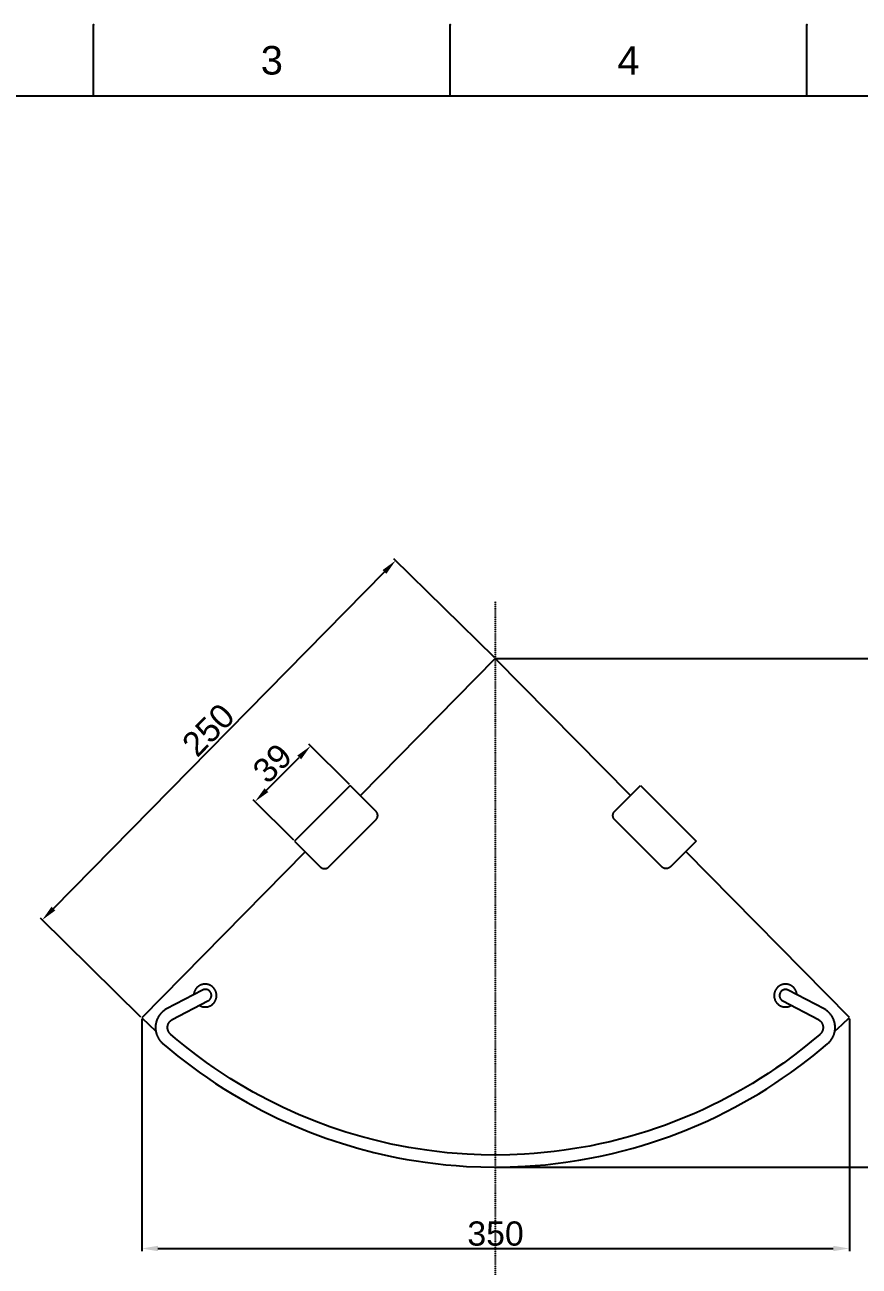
# Model space of a CAD drawing. Header units: millimetres. Extents: x 580 to 2065, y -13 to 1037.
# Drawn here: x 935 to 1348, y 421 to 1037 of the extents above; entities that cross this region are included whole.
import ezdxf

# ---------------------------------------------------------------- set-up
doc = ezdxf.new("R2010")
doc.units = ezdxf.units.MM
doc.header["$LTSCALE"] = 0.1
doc.linetypes.add('CENTER', pattern=[0.6, 0.375, -0.075, 0.075, -0.075])
for name, color, linetype in [('CEN', 1, 'CENTER'), ('DIM', 3, 'Continuous'), ('OUTLINE', 2, 'Continuous')]:
    doc.layers.add(name, color=color, linetype=linetype)
doc.styles.get("Standard").update_dxf_attribs({"font": 'arial.ttf'})
doc.dimstyles.new('ISO-25', dxfattribs={"dimtxt": 12, "dimasz": 8, "dimexe": 1.25, "dimexo": 0.625, "dimgap": 1.2, "dimtad": 1, "dimtxsty": 'Standard', "dimcen": 2.5, "dimadec": 0, "dimazin": 0, "dimtfac": 1, "dimtmove": 0, "dimatfit": 3, "dimfxl": 1, "dimarcsym": 0})

# ---------------------------------------------------------------- blocks, each defined once
blk = doc.blocks.new('*D24')
at = {"layer": 'Defpoints', "color": 0, "transparency": 16777216}
for p in [(1076.36, 679.17), (1095.99, 659.54), (1068.41, 631.96)]:
    blk.add_point(p, dxfattribs=at)
at = {"layer": 'DIM', "color": 0, "lineweight": -2, "transparency": 16777216}
for p, q in [((1095.55, 659.98), (1075.48, 680.05)), ((1054.44, 657.25), (1070.7, 673.51)), ((1067.97, 632.4), (1047.9, 652.47))]:
    blk.add_line(p, q, dxfattribs=at)
at = {"layer": 'DIM', "color": 0, "transparency": 16777216}
for points in [[(1069.76, 674.45), (1071.65, 672.57), (1076.36, 679.17)], [(1053.5, 658.19), (1055.38, 656.3), (1048.78, 651.59)]]:
    blk.add_solid(points, dxfattribs=at)
at = {"layer": 'DIM', "color": 0, "transparency": 16777216, "insert": (1057.39, 670.56), "char_height": 12, "attachment_point": 5, "rotation": 45}
blk.add_mtext('39', dxfattribs=at)
blk = doc.blocks.new('*D25')
at = {"layer": 'Defpoints', "color": 0, "transparency": 16777216}
for p in [(992.63, 544.31), (1343.39, 544.54), (1343.39, 430)]:
    blk.add_point(p, dxfattribs=at)
at = {"layer": 'DIM', "color": 0, "lineweight": -2, "transparency": 16777216}
for p, q in [((992.63, 543.69), (992.63, 428.75)), ((1343.39, 543.92), (1343.39, 428.75)), ((1000.63, 430), (1335.39, 430))]:
    blk.add_line(p, q, dxfattribs=at)
at = {"layer": 'DIM', "color": 0, "transparency": 16777216}
for points in [[(1000.63, 431.33), (1000.63, 428.67), (992.63, 430)], [(1335.39, 431.33), (1335.39, 428.67), (1343.39, 430)]]:
    blk.add_solid(points, dxfattribs=at)
at = {"layer": 'DIM', "color": 0, "transparency": 16777216, "insert": (1168.01, 437.33), "char_height": 12, "attachment_point": 5}
blk.add_mtext('350', dxfattribs=at)
blk = doc.blocks.new('*D19')
at = {"layer": 'Defpoints', "color": 0, "transparency": 16777216}
for p in [(1118.52, 771.13), (1167.89, 722.59), (992.63, 544.31)]:
    blk.add_point(p, dxfattribs=at)
at = {"layer": 'DIM', "color": 0, "lineweight": -2, "transparency": 16777216}
for p, q in [((1167.45, 723.03), (1117.63, 772.01)), ((948.87, 598.56), (1112.91, 765.43)), ((992.19, 544.75), (942.37, 593.73))]:
    blk.add_line(p, q, dxfattribs=at)
at = {"layer": 'DIM', "color": 0, "transparency": 16777216}
for points in [[(1111.96, 766.36), (1113.86, 764.49), (1118.52, 771.13)], [(947.92, 599.49), (949.82, 597.62), (943.26, 592.85)]]:
    blk.add_solid(points, dxfattribs=at)
at = {"layer": 'DIM', "color": 0, "transparency": 16777216, "insert": (1025.66, 687.13), "char_height": 12, "attachment_point": 5, "rotation": 45.48939}
blk.add_mtext('250', dxfattribs=at)
blk = doc.blocks.new('*D20')
at = {"layer": 'Defpoints', "color": 0, "transparency": 16777216}
for p in [(1167.89, 722.59), (1167.89, 470.33), (1382.34, 470.33)]:
    blk.add_point(p, dxfattribs=at)
at = {"layer": 'DIM', "color": 0, "lineweight": -2, "transparency": 16777216}
for p, q in [((1168.52, 722.59), (1383.59, 722.59)), ((1382.34, 714.59), (1382.34, 478.33)), ((1168.52, 470.33), (1383.59, 470.33))]:
    blk.add_line(p, q, dxfattribs=at)
at = {"layer": 'DIM', "color": 0, "transparency": 16777216}
for points in [[(1381.01, 714.59), (1383.68, 714.59), (1382.34, 722.59)], [(1381.01, 478.33), (1383.68, 478.33), (1382.34, 470.33)]]:
    blk.add_solid(points, dxfattribs=at)
at = {"layer": 'DIM', "color": 0, "transparency": 16777216, "insert": (1375.02, 596.46), "char_height": 12, "attachment_point": 5, "rotation": 90}
blk.add_mtext('250^M^J', dxfattribs=at)

msp = doc.modelspace()

# ---------------------------------------------------------------- linework, layer by layer
for p, q in [((968.746, 1001.374), (968.746, 1036.728)), ((1145.513, 1001.374), (1145.513, 1036.728)), ((1322.281, 1001.374), (1322.281, 1036.728)), ((2029.352, 1001.374), (615.21, 1001.374))]:
    msp.add_line(p, q)
for p in [(968.746, 1036.728), (1145.513, 1036.728), (1322.281, 1036.728)]:
    msp.add_point(p)
at = {"layer": 'CEN', "color": 1}
msp.add_line((1167.895, 750.845), (1167.895, 244.818), dxfattribs=at)
at = {"layer": 'OUTLINE', "color": 255}
for p, q in [((1167.895, 722.591), (1100.99, 654.534)), ((1234.888, 654.624), (1167.895, 722.591)), ((1095.988, 659.536), (1068.411, 631.959)), ((1108.716, 646.808), (1095.988, 659.536)), ((1227.073, 646.808), (1239.801, 659.536)), ((1239.801, 659.536), (1267.378, 631.959)), ((1108.787, 646.735), (1108.716, 646.808)), ((1108.856, 646.659), (1108.787, 646.735)), ((1108.922, 646.58), (1108.856, 646.659)), ((1108.985, 646.5), (1108.922, 646.58)), ((1109.046, 646.417), (1108.985, 646.5)), ((1109.103, 646.332), (1109.046, 646.417)), ((1109.158, 646.246), (1109.103, 646.332)), ((1226.631, 646.246), (1226.686, 646.332)), ((1226.686, 646.332), (1226.743, 646.417)), ((1226.743, 646.417), (1226.804, 646.5)), ((1226.804, 646.5), (1226.867, 646.58)), ((1226.867, 646.58), (1226.933, 646.659)), ((1226.933, 646.659), (1227.002, 646.735)), ((1227.002, 646.735), (1227.073, 646.808)), ((1085.382, 619.231), (1108.716, 642.566)), ((1108.716, 642.566), (1108.787, 642.639)), ((1108.787, 642.639), (1108.856, 642.715)), ((1108.856, 642.715), (1108.922, 642.794)), ((1108.922, 642.794), (1108.985, 642.874)), ((1108.985, 642.874), (1109.046, 642.957)), ((1109.046, 642.957), (1109.103, 643.042)), ((1109.103, 643.042), (1109.158, 643.128)), ((1109.21, 646.157), (1109.158, 646.246)), ((1109.158, 643.128), (1109.21, 643.217)), ((1109.259, 646.067), (1109.21, 646.157)), ((1109.21, 643.217), (1109.259, 643.307)), ((1109.304, 645.975), (1109.259, 646.067)), ((1109.259, 643.307), (1109.304, 643.399)), ((1109.346, 645.882), (1109.304, 645.975)), ((1109.304, 643.399), (1109.346, 643.492)), ((1109.386, 645.788), (1109.346, 645.882)), ((1109.346, 643.492), (1109.386, 643.586)), ((1109.422, 645.692), (1109.386, 645.788)), ((1109.386, 643.586), (1109.422, 643.682)), ((1109.454, 645.595), (1109.422, 645.692)), ((1109.422, 643.682), (1109.454, 643.78)), ((1109.484, 645.496), (1109.454, 645.595)), ((1109.454, 643.78), (1109.484, 643.878)), ((1109.51, 645.397), (1109.484, 645.496)), ((1109.484, 643.878), (1109.51, 643.977)), ((1109.532, 645.297), (1109.51, 645.397)), ((1109.51, 643.977), (1109.532, 644.077)), ((1109.551, 645.197), (1109.532, 645.297)), ((1109.532, 644.077), (1109.551, 644.177)), ((1109.567, 645.096), (1109.551, 645.197)), ((1109.551, 644.177), (1109.567, 644.279)), ((1109.579, 644.994), (1109.567, 645.096)), ((1109.567, 644.279), (1109.579, 644.38)), ((1109.588, 644.892), (1109.579, 644.994)), ((1109.579, 644.38), (1109.588, 644.482)), ((1109.593, 644.789), (1109.588, 644.892)), ((1109.588, 644.482), (1109.593, 644.585)), ((1109.595, 644.687), (1109.593, 644.789)), ((1109.593, 644.585), (1109.595, 644.687)), ((1226.194, 644.687), (1226.196, 644.789)), ((1226.196, 644.585), (1226.194, 644.687)), ((1226.196, 644.789), (1226.201, 644.892)), ((1226.201, 644.482), (1226.196, 644.585)), ((1226.201, 644.892), (1226.21, 644.994)), ((1226.21, 644.38), (1226.201, 644.482)), ((1226.21, 644.994), (1226.222, 645.096)), ((1226.222, 644.279), (1226.21, 644.38)), ((1226.222, 645.096), (1226.238, 645.197)), ((1226.238, 644.177), (1226.222, 644.279)), ((1226.238, 645.197), (1226.257, 645.297)), ((1226.257, 644.077), (1226.238, 644.177)), ((1226.257, 645.297), (1226.28, 645.397)), ((1226.28, 643.977), (1226.257, 644.077)), ((1226.28, 645.397), (1226.306, 645.496)), ((1226.306, 643.878), (1226.28, 643.977)), ((1226.306, 645.496), (1226.335, 645.595)), ((1226.335, 643.78), (1226.306, 643.878)), ((1226.335, 645.595), (1226.367, 645.692)), ((1226.367, 643.682), (1226.335, 643.78)), ((1226.367, 645.692), (1226.403, 645.788)), ((1226.403, 643.586), (1226.367, 643.682)), ((1226.403, 645.788), (1226.443, 645.882)), ((1226.443, 643.492), (1226.403, 643.586)), ((1226.443, 645.882), (1226.485, 645.975)), ((1226.485, 643.399), (1226.443, 643.492)), ((1226.485, 645.975), (1226.531, 646.067)), ((1226.531, 643.307), (1226.485, 643.399)), ((1226.531, 646.067), (1226.579, 646.157)), ((1226.579, 643.217), (1226.531, 643.307)), ((1226.579, 646.157), (1226.631, 646.246)), ((1226.631, 643.128), (1226.579, 643.217)), ((1226.686, 643.042), (1226.631, 643.128)), ((1226.743, 642.957), (1226.686, 643.042)), ((1226.804, 642.874), (1226.743, 642.957)), ((1226.867, 642.794), (1226.804, 642.874)), ((1226.933, 642.715), (1226.867, 642.794)), ((1227.002, 642.639), (1226.933, 642.715)), ((1227.073, 642.566), (1227.002, 642.639)), ((1250.407, 619.231), (1227.073, 642.566)), ((1068.411, 631.959), (1081.139, 619.231)), ((1267.378, 631.959), (1254.65, 619.231)), ((1073.649, 626.722), (992.634, 544.311)), ((1343.391, 544.544), (1262.266, 626.848)), ((1081.139, 619.231), (1081.213, 619.16)), ((1081.213, 619.16), (1081.289, 619.091)), ((1081.289, 619.091), (1081.367, 619.025)), ((1081.367, 619.025), (1081.448, 618.962)), ((1081.448, 618.962), (1081.53, 618.902)), ((1081.53, 618.902), (1081.615, 618.844)), ((1081.615, 618.844), (1081.702, 618.789)), ((1081.702, 618.789), (1081.79, 618.738)), ((1081.79, 618.738), (1081.88, 618.689)), ((1081.88, 618.689), (1081.972, 618.643)), ((1081.972, 618.643), (1082.065, 618.601)), ((1082.065, 618.601), (1082.16, 618.562)), ((1082.16, 618.562), (1082.256, 618.526)), ((1082.256, 618.526), (1082.353, 618.493)), ((1082.353, 618.493), (1082.451, 618.464)), ((1082.451, 618.464), (1082.55, 618.438)), ((1082.55, 618.438), (1082.65, 618.415)), ((1082.65, 618.415), (1082.751, 618.396)), ((1082.751, 618.396), (1082.852, 618.38)), ((1082.852, 618.38), (1082.954, 618.368)), ((1082.954, 618.368), (1083.056, 618.36)), ((1083.056, 618.36), (1083.158, 618.354)), ((1083.158, 618.354), (1083.26, 618.353)), ((1083.26, 618.353), (1083.363, 618.354)), ((1083.363, 618.354), (1083.465, 618.36)), ((1083.465, 618.36), (1083.567, 618.368)), ((1083.567, 618.368), (1083.669, 618.38)), ((1083.669, 618.38), (1083.77, 618.396)), ((1083.77, 618.396), (1083.871, 618.415)), ((1083.871, 618.415), (1083.971, 618.438)), ((1083.971, 618.438), (1084.07, 618.464)), ((1084.07, 618.464), (1084.168, 618.493)), ((1084.168, 618.493), (1084.265, 618.526)), ((1084.265, 618.526), (1084.361, 618.562)), ((1084.361, 618.562), (1084.456, 618.601)), ((1084.456, 618.601), (1084.549, 618.643)), ((1084.549, 618.643), (1084.641, 618.689)), ((1084.641, 618.689), (1084.731, 618.738)), ((1084.731, 618.738), (1084.819, 618.789)), ((1084.819, 618.789), (1084.906, 618.844)), ((1084.906, 618.844), (1084.99, 618.902)), ((1084.99, 618.902), (1085.073, 618.962)), ((1085.073, 618.962), (1085.154, 619.025)), ((1085.154, 619.025), (1085.232, 619.091)), ((1085.232, 619.091), (1085.308, 619.16)), ((1085.308, 619.16), (1085.382, 619.231)), ((1250.481, 619.16), (1250.407, 619.231)), ((1250.557, 619.091), (1250.481, 619.16)), ((1250.636, 619.025), (1250.557, 619.091)), ((1250.716, 618.962), (1250.636, 619.025)), ((1250.799, 618.902), (1250.716, 618.962)), ((1250.883, 618.844), (1250.799, 618.902)), ((1250.97, 618.789), (1250.883, 618.844)), ((1251.058, 618.738), (1250.97, 618.789)), ((1251.149, 618.689), (1251.058, 618.738)), ((1251.24, 618.643), (1251.149, 618.689)), ((1251.334, 618.601), (1251.24, 618.643)), ((1251.428, 618.562), (1251.334, 618.601)), ((1251.524, 618.526), (1251.428, 618.562)), ((1251.621, 618.493), (1251.524, 618.526)), ((1251.719, 618.464), (1251.621, 618.493)), ((1251.818, 618.438), (1251.719, 618.464)), ((1251.918, 618.415), (1251.818, 618.438)), ((1252.019, 618.396), (1251.918, 618.415)), ((1252.12, 618.38), (1252.019, 618.396)), ((1252.222, 618.368), (1252.12, 618.38)), ((1252.324, 618.36), (1252.222, 618.368)), ((1252.426, 618.354), (1252.324, 618.36)), ((1252.529, 618.353), (1252.426, 618.354)), ((1252.631, 618.354), (1252.529, 618.353)), ((1252.734, 618.36), (1252.631, 618.354)), ((1252.836, 618.368), (1252.734, 618.36)), ((1252.937, 618.38), (1252.836, 618.368)), ((1253.039, 618.396), (1252.937, 618.38)), ((1253.139, 618.415), (1253.039, 618.396)), ((1253.239, 618.438), (1253.139, 618.415)), ((1253.338, 618.464), (1253.239, 618.438)), ((1253.436, 618.493), (1253.338, 618.464)), ((1253.533, 618.526), (1253.436, 618.493)), ((1253.629, 618.562), (1253.533, 618.526)), ((1253.724, 618.601), (1253.629, 618.562)), ((1253.817, 618.643), (1253.724, 618.601)), ((1253.909, 618.689), (1253.817, 618.643)), ((1253.999, 618.738), (1253.909, 618.689)), ((1254.088, 618.789), (1253.999, 618.738)), ((1254.174, 618.844), (1254.088, 618.789)), ((1254.259, 618.902), (1254.174, 618.844)), ((1254.341, 618.962), (1254.259, 618.902)), ((1254.422, 619.025), (1254.341, 618.962)), ((1254.5, 619.091), (1254.422, 619.025)), ((1254.576, 619.16), (1254.5, 619.091)), ((1254.65, 619.231), (1254.576, 619.16)), ((1020.874, 560.112), (1020.713, 559.999)), ((1021.039, 560.219), (1020.874, 560.112)), ((1021.208, 560.32), (1021.039, 560.219)), ((1021.38, 560.416), (1021.208, 560.32)), ((1021.555, 560.505), (1021.38, 560.416)), ((1021.733, 560.589), (1021.555, 560.505)), ((1021.914, 560.666), (1021.733, 560.589)), ((1022.097, 560.737), (1021.914, 560.666)), ((1022.283, 560.801), (1022.097, 560.737)), ((1022.471, 560.859), (1022.283, 560.801)), ((1022.661, 560.91), (1022.471, 560.859)), ((1022.852, 560.955), (1022.661, 560.91)), ((1023.045, 560.993), (1022.852, 560.955)), ((1023.24, 561.024), (1023.045, 560.993)), ((1023.435, 561.049), (1023.24, 561.024)), ((1023.631, 561.067), (1023.435, 561.049)), ((1023.827, 561.078), (1023.631, 561.067)), ((1024.023, 561.082), (1023.827, 561.078)), ((1024.22, 561.079), (1024.023, 561.082)), ((1024.417, 561.07), (1024.22, 561.079)), ((1024.613, 561.054), (1024.417, 561.07)), ((1024.808, 561.031), (1024.613, 561.054)), ((1025.002, 561.001), (1024.808, 561.031)), ((1025.196, 560.964), (1025.002, 561.001)), ((1025.387, 560.921), (1025.196, 560.964)), ((1025.578, 560.871), (1025.387, 560.921)), ((1025.766, 560.815), (1025.578, 560.871)), ((1025.952, 560.752), (1025.766, 560.815)), ((1026.136, 560.683), (1025.952, 560.752)), ((1026.318, 560.607), (1026.136, 560.683)), ((1026.497, 560.525), (1026.318, 560.607)), ((1026.673, 560.437), (1026.497, 560.525)), ((1026.845, 560.343), (1026.673, 560.437)), ((1027.015, 560.243), (1026.845, 560.343)), ((1027.18, 560.137), (1027.015, 560.243)), ((1027.342, 560.026), (1027.18, 560.137)), ((1308.609, 560.137), (1308.447, 560.026)), ((1308.774, 560.243), (1308.609, 560.137)), ((1308.944, 560.343), (1308.774, 560.243)), ((1309.116, 560.437), (1308.944, 560.343)), ((1309.292, 560.525), (1309.116, 560.437)), ((1309.471, 560.607), (1309.292, 560.525)), ((1309.653, 560.683), (1309.471, 560.607)), ((1309.837, 560.752), (1309.653, 560.683)), ((1310.023, 560.815), (1309.837, 560.752)), ((1310.211, 560.871), (1310.023, 560.815)), ((1310.402, 560.921), (1310.211, 560.871)), ((1310.594, 560.964), (1310.402, 560.921)), ((1310.787, 561.001), (1310.594, 560.964)), ((1310.981, 561.031), (1310.787, 561.001)), ((1311.177, 561.054), (1310.981, 561.031)), ((1311.373, 561.07), (1311.177, 561.054)), ((1311.569, 561.079), (1311.373, 561.07)), ((1311.766, 561.082), (1311.569, 561.079)), ((1311.962, 561.078), (1311.766, 561.082)), ((1312.159, 561.067), (1311.962, 561.078)), ((1312.354, 561.049), (1312.159, 561.067)), ((1312.55, 561.024), (1312.354, 561.049)), ((1312.744, 560.993), (1312.55, 561.024)), ((1312.937, 560.955), (1312.744, 560.993)), ((1313.128, 560.91), (1312.937, 560.955)), ((1313.318, 560.859), (1313.128, 560.91)), ((1313.506, 560.801), (1313.318, 560.859)), ((1313.692, 560.737), (1313.506, 560.801)), ((1313.875, 560.666), (1313.692, 560.737)), ((1314.056, 560.589), (1313.875, 560.666)), ((1314.234, 560.505), (1314.056, 560.589)), ((1314.409, 560.416), (1314.234, 560.505)), ((1314.581, 560.32), (1314.409, 560.416)), ((1314.75, 560.219), (1314.581, 560.32)), ((1314.915, 560.112), (1314.75, 560.219)), ((1315.076, 559.999), (1314.915, 560.112)), ((1022.792, 558.141), (1004.916, 548.784)), ((1018.41, 556.034), (1018.392, 555.838)), ((1018.435, 556.229), (1018.41, 556.034)), ((1018.467, 556.423), (1018.435, 556.229)), ((1018.506, 556.616), (1018.467, 556.423)), ((1018.551, 556.808), (1018.506, 556.616)), ((1018.602, 556.997), (1018.551, 556.808)), ((1018.661, 557.185), (1018.602, 556.997)), ((1018.725, 557.371), (1018.661, 557.185)), ((1018.797, 557.554), (1018.725, 557.371)), ((1018.874, 557.735), (1018.797, 557.554)), ((1018.958, 557.913), (1018.874, 557.735)), ((1019.047, 558.088), (1018.958, 557.913)), ((1019.143, 558.26), (1019.047, 558.088)), ((1019.245, 558.428), (1019.143, 558.26)), ((1019.352, 558.593), (1019.245, 558.428)), ((1019.466, 558.754), (1019.352, 558.593)), ((1019.584, 558.91), (1019.466, 558.754)), ((1019.708, 559.063), (1019.584, 558.91)), ((1019.837, 559.211), (1019.708, 559.063)), ((1019.972, 559.355), (1019.837, 559.211)), ((1020.111, 559.494), (1019.972, 559.355)), ((1020.255, 559.628), (1020.111, 559.494)), ((1020.403, 559.757), (1020.255, 559.628)), ((1020.556, 559.881), (1020.403, 559.757)), ((1020.713, 559.999), (1020.556, 559.881)), ((1022.885, 558.188), (1022.792, 558.141)), ((1022.98, 558.231), (1022.885, 558.188)), ((1023.076, 558.271), (1022.98, 558.231)), ((1023.173, 558.308), (1023.076, 558.271)), ((1023.272, 558.342), (1023.173, 558.308)), ((1023.372, 558.372), (1023.272, 558.342)), ((1023.473, 558.398), (1023.372, 558.372)), ((1023.574, 558.421), (1023.473, 558.398)), ((1023.677, 558.44), (1023.574, 558.421)), ((1023.78, 558.456), (1023.677, 558.44)), ((1023.883, 558.468), (1023.78, 558.456)), ((1023.987, 558.477), (1023.883, 558.468)), ((1024.091, 558.482), (1023.987, 558.477)), ((1024.195, 558.483), (1024.091, 558.482)), ((1024.299, 558.481), (1024.195, 558.483)), ((1024.403, 558.475), (1024.299, 558.481)), ((1024.507, 558.466), (1024.403, 558.475)), ((1024.61, 558.453), (1024.507, 558.466)), ((1024.713, 558.436), (1024.61, 558.453)), ((1024.815, 558.416), (1024.713, 558.436)), ((1024.917, 558.393), (1024.815, 558.416)), ((1025.017, 558.366), (1024.917, 558.393)), ((1025.117, 558.335), (1025.017, 558.366)), ((1025.215, 558.301), (1025.117, 558.335)), ((1025.313, 558.263), (1025.215, 558.301)), ((1025.408, 558.222), (1025.313, 558.263)), ((1025.503, 558.178), (1025.408, 558.222)), ((1025.596, 558.131), (1025.503, 558.178)), ((1025.687, 558.08), (1025.596, 558.131)), ((1025.776, 558.027), (1025.687, 558.08)), ((1025.863, 557.97), (1025.776, 558.027)), ((1025.949, 557.91), (1025.863, 557.97)), ((1026.032, 557.847), (1025.949, 557.91)), ((1026.113, 557.782), (1026.032, 557.847)), ((1026.191, 557.714), (1026.113, 557.782)), ((1026.268, 557.643), (1026.191, 557.714)), ((1026.341, 557.569), (1026.268, 557.643)), ((1026.412, 557.493), (1026.341, 557.569)), ((1026.481, 557.414), (1026.412, 557.493)), ((1026.547, 557.334), (1026.481, 557.414)), ((1026.609, 557.25), (1026.547, 557.334)), ((1026.669, 557.165), (1026.609, 557.25)), ((1026.726, 557.078), (1026.669, 557.165)), ((1026.78, 556.989), (1026.726, 557.078)), ((1026.743, 553.913), (1026.796, 554.003)), ((1026.831, 556.898), (1026.78, 556.989)), ((1026.796, 554.003), (1026.846, 554.094)), ((1026.878, 556.805), (1026.831, 556.898)), ((1026.846, 554.094), (1026.893, 554.188)), ((1026.923, 556.711), (1026.878, 556.805)), ((1026.893, 554.188), (1026.936, 554.282)), ((1026.964, 556.615), (1026.923, 556.711)), ((1026.936, 554.282), (1026.976, 554.379)), ((1027.001, 556.518), (1026.964, 556.615)), ((1026.976, 554.379), (1027.012, 554.476)), ((1027.036, 556.42), (1027.001, 556.518)), ((1027.012, 554.476), (1027.046, 554.575)), ((1027.066, 556.32), (1027.036, 556.42)), ((1027.046, 554.575), (1027.075, 554.675)), ((1027.094, 556.22), (1027.066, 556.32)), ((1027.075, 554.675), (1027.102, 554.775)), ((1027.118, 556.118), (1027.094, 556.22)), ((1027.102, 554.775), (1027.124, 554.877)), ((1027.138, 556.016), (1027.118, 556.118)), ((1027.124, 554.877), (1027.144, 554.979)), ((1027.155, 555.913), (1027.138, 556.016)), ((1027.144, 554.979), (1027.159, 555.082)), ((1027.168, 555.81), (1027.155, 555.913)), ((1027.159, 555.082), (1027.171, 555.186)), ((1027.177, 555.706), (1027.168, 555.81)), ((1027.171, 555.186), (1027.18, 555.29)), ((1027.183, 555.602), (1027.177, 555.706)), ((1027.18, 555.29), (1027.185, 555.394)), ((1027.186, 555.498), (1027.183, 555.602)), ((1027.185, 555.394), (1027.186, 555.498)), ((1027.5, 559.909), (1027.342, 560.026)), ((1027.654, 559.786), (1027.5, 559.909)), ((1027.804, 559.658), (1027.654, 559.786)), ((1027.949, 559.526), (1027.804, 559.658)), ((1028.089, 559.388), (1027.949, 559.526)), ((1028.225, 559.245), (1028.089, 559.388)), ((1028.355, 559.098), (1028.225, 559.245)), ((1028.48, 558.946), (1028.355, 559.098)), ((1028.6, 558.79), (1028.48, 558.946)), ((1028.715, 558.63), (1028.6, 558.79)), ((1028.823, 558.467), (1028.715, 558.63)), ((1028.926, 558.299), (1028.823, 558.467)), ((1029.024, 558.128), (1028.926, 558.299)), ((1029.115, 557.954), (1029.024, 558.128)), ((1029.2, 557.777), (1029.115, 557.954)), ((1029.279, 557.597), (1029.2, 557.777)), ((1029.351, 557.414), (1029.279, 557.597)), ((1029.418, 557.229), (1029.351, 557.414)), ((1029.477, 557.041), (1029.418, 557.229)), ((1029.531, 556.852), (1029.477, 557.041)), ((1029.521, 553.935), (1029.569, 554.126)), ((1029.577, 556.661), (1029.531, 556.852)), ((1029.569, 554.126), (1029.61, 554.318)), ((1029.617, 556.468), (1029.577, 556.661)), ((1029.61, 554.318), (1029.645, 554.512)), ((1029.651, 556.274), (1029.617, 556.468)), ((1029.645, 554.512), (1029.672, 554.706)), ((1029.677, 556.08), (1029.651, 556.274)), ((1029.672, 554.706), (1029.694, 554.902)), ((1029.697, 555.884), (1029.677, 556.08)), ((1029.694, 554.902), (1029.708, 555.098)), ((1029.71, 555.688), (1029.697, 555.884)), ((1029.708, 555.098), (1029.715, 555.294)), ((1029.716, 555.491), (1029.71, 555.688)), ((1029.715, 555.294), (1029.716, 555.491)), ((1306.079, 555.688), (1306.073, 555.491)), ((1306.073, 555.491), (1306.074, 555.294)), ((1306.074, 555.294), (1306.081, 555.098)), ((1306.092, 555.884), (1306.079, 555.688)), ((1306.081, 555.098), (1306.096, 554.902)), ((1306.112, 556.08), (1306.092, 555.884)), ((1306.096, 554.902), (1306.117, 554.706)), ((1306.139, 556.274), (1306.112, 556.08)), ((1306.117, 554.706), (1306.145, 554.512)), ((1306.172, 556.468), (1306.139, 556.274)), ((1306.145, 554.512), (1306.179, 554.318)), ((1306.212, 556.661), (1306.172, 556.468)), ((1306.179, 554.318), (1306.22, 554.126)), ((1306.258, 556.852), (1306.212, 556.661)), ((1306.22, 554.126), (1306.268, 553.935)), ((1306.312, 557.041), (1306.258, 556.852)), ((1306.371, 557.229), (1306.312, 557.041)), ((1306.438, 557.414), (1306.371, 557.229)), ((1306.51, 557.597), (1306.438, 557.414)), ((1306.589, 557.777), (1306.51, 557.597)), ((1306.674, 557.954), (1306.589, 557.777)), ((1306.766, 558.128), (1306.674, 557.954)), ((1306.863, 558.299), (1306.766, 558.128)), ((1306.966, 558.467), (1306.863, 558.299)), ((1307.075, 558.63), (1306.966, 558.467)), ((1307.189, 558.79), (1307.075, 558.63)), ((1307.309, 558.946), (1307.189, 558.79)), ((1307.434, 559.098), (1307.309, 558.946)), ((1307.565, 559.245), (1307.434, 559.098)), ((1307.7, 559.388), (1307.565, 559.245)), ((1307.84, 559.526), (1307.7, 559.388)), ((1307.985, 559.658), (1307.84, 559.526)), ((1308.135, 559.786), (1307.985, 559.658)), ((1308.289, 559.909), (1308.135, 559.786)), ((1308.447, 560.026), (1308.289, 559.909)), ((1308.747, 555.564), (1308.743, 555.46)), ((1308.743, 555.46), (1308.743, 555.357)), ((1308.743, 555.357), (1308.747, 555.253)), ((1308.754, 555.667), (1308.747, 555.564)), ((1308.747, 555.253), (1308.754, 555.15)), ((1308.764, 555.77), (1308.754, 555.667)), ((1308.754, 555.15), (1308.765, 555.047)), ((1308.779, 555.873), (1308.764, 555.77)), ((1308.765, 555.047), (1308.78, 554.945)), ((1308.796, 555.975), (1308.779, 555.873)), ((1308.78, 554.945), (1308.797, 554.843)), ((1308.817, 556.076), (1308.796, 555.975)), ((1308.797, 554.843), (1308.819, 554.741)), ((1308.842, 556.177), (1308.817, 556.076)), ((1308.819, 554.741), (1308.844, 554.641)), ((1308.87, 556.276), (1308.842, 556.177)), ((1308.844, 554.641), (1308.872, 554.541)), ((1308.902, 556.375), (1308.87, 556.276)), ((1308.872, 554.541), (1308.904, 554.443)), ((1308.937, 556.473), (1308.902, 556.375)), ((1308.904, 554.443), (1308.939, 554.345)), ((1308.975, 556.569), (1308.937, 556.473)), ((1308.939, 554.345), (1308.978, 554.249)), ((1309.017, 556.664), (1308.975, 556.569)), ((1308.978, 554.249), (1309.019, 554.154)), ((1309.061, 556.757), (1309.017, 556.664)), ((1309.019, 554.154), (1309.064, 554.061)), ((1309.109, 556.849), (1309.061, 556.757)), ((1309.064, 554.061), (1309.113, 553.969)), ((1309.161, 556.939), (1309.109, 556.849)), ((1309.113, 553.969), (1309.164, 553.879)), ((1309.215, 557.027), (1309.161, 556.939)), ((1309.272, 557.113), (1309.215, 557.027)), ((1309.332, 557.198), (1309.272, 557.113)), ((1309.395, 557.28), (1309.332, 557.198)), ((1309.461, 557.36), (1309.395, 557.28)), ((1309.53, 557.437), (1309.461, 557.36)), ((1309.601, 557.512), (1309.53, 557.437)), ((1309.675, 557.585), (1309.601, 557.512)), ((1309.751, 557.655), (1309.675, 557.585)), ((1309.83, 557.723), (1309.751, 557.655)), ((1309.911, 557.787), (1309.83, 557.723)), ((1309.994, 557.849), (1309.911, 557.787)), ((1310.079, 557.908), (1309.994, 557.849)), ((1310.166, 557.964), (1310.079, 557.908)), ((1310.255, 558.017), (1310.166, 557.964)), ((1310.346, 558.067), (1310.255, 558.017)), ((1310.438, 558.113), (1310.346, 558.067)), ((1310.532, 558.157), (1310.438, 558.113)), ((1310.628, 558.197), (1310.532, 558.157)), ((1310.724, 558.234), (1310.628, 558.197)), ((1310.822, 558.267), (1310.724, 558.234)), ((1310.922, 558.297), (1310.822, 558.267)), ((1311.022, 558.324), (1310.922, 558.297)), ((1311.123, 558.347), (1311.022, 558.324)), ((1311.224, 558.367), (1311.123, 558.347)), ((1311.327, 558.383), (1311.224, 558.367)), ((1311.429, 558.395), (1311.327, 558.383)), ((1311.533, 558.404), (1311.429, 558.395)), ((1311.636, 558.41), (1311.533, 558.404)), ((1311.739, 558.412), (1311.636, 558.41)), ((1311.843, 558.41), (1311.739, 558.412)), ((1311.946, 558.405), (1311.843, 558.41)), ((1312.05, 558.396), (1311.946, 558.405)), ((1312.152, 558.384), (1312.05, 558.396)), ((1312.255, 558.368), (1312.152, 558.384)), ((1312.356, 558.348), (1312.255, 558.368)), ((1312.457, 558.325), (1312.356, 558.348)), ((1312.558, 558.299), (1312.457, 558.325)), ((1312.657, 558.269), (1312.558, 558.299)), ((1312.755, 558.236), (1312.657, 558.269)), ((1312.852, 558.199), (1312.755, 558.236)), ((1312.947, 558.159), (1312.852, 558.199)), ((1313.041, 558.116), (1312.947, 558.159)), ((1313.134, 558.07), (1313.041, 558.116)), ((1330.877, 548.783), (1313.134, 558.07)), ((1315.233, 559.881), (1315.076, 559.999)), ((1315.386, 559.757), (1315.233, 559.881)), ((1315.534, 559.628), (1315.386, 559.757)), ((1315.678, 559.494), (1315.534, 559.628)), ((1315.817, 559.355), (1315.678, 559.494)), ((1315.952, 559.211), (1315.817, 559.355)), ((1316.081, 559.063), (1315.952, 559.211)), ((1316.205, 558.91), (1316.081, 559.063)), ((1316.324, 558.754), (1316.205, 558.91)), ((1316.437, 558.593), (1316.324, 558.754)), ((1316.544, 558.428), (1316.437, 558.593)), ((1316.646, 558.26), (1316.544, 558.428)), ((1316.742, 558.088), (1316.646, 558.26)), ((1316.831, 557.913), (1316.742, 558.088)), ((1316.915, 557.735), (1316.831, 557.913)), ((1316.993, 557.554), (1316.915, 557.735)), ((1317.064, 557.371), (1316.993, 557.554)), ((1317.128, 557.185), (1317.064, 557.371)), ((1317.187, 556.997), (1317.128, 557.185)), ((1317.238, 556.808), (1317.187, 556.997)), ((1317.284, 556.616), (1317.238, 556.808)), ((1317.322, 556.423), (1317.284, 556.616)), ((1317.354, 556.229), (1317.322, 556.423)), ((1317.379, 556.034), (1317.354, 556.229)), ((1317.397, 555.838), (1317.379, 556.034)), ((1003.531, 547.882), (1003.272, 547.676)), ((1003.797, 548.08), (1003.531, 547.882)), ((1004.068, 548.269), (1003.797, 548.08)), ((1004.345, 548.45), (1004.068, 548.269)), ((1004.628, 548.621), (1004.345, 548.45)), ((1004.916, 548.784), (1004.628, 548.621)), ((1007.784, 543.513), (1025.438, 552.754)), ((1021.175, 550.523), (1021.346, 550.426)), ((1021.346, 550.426), (1021.52, 550.335)), ((1021.52, 550.335), (1021.698, 550.251)), ((1021.698, 550.251), (1021.878, 550.173)), ((1021.878, 550.173), (1022.061, 550.101)), ((1022.061, 550.101), (1022.247, 550.035)), ((1022.247, 550.035), (1022.434, 549.976)), ((1022.434, 549.976), (1022.624, 549.923)), ((1022.624, 549.923), (1022.815, 549.877)), ((1022.815, 549.877), (1023.008, 549.838)), ((1023.008, 549.838), (1023.202, 549.805)), ((1023.202, 549.805), (1023.397, 549.779)), ((1023.397, 549.779), (1023.592, 549.76)), ((1023.592, 549.76), (1023.789, 549.748)), ((1023.789, 549.748), (1023.985, 549.742)), ((1023.985, 549.742), (1024.182, 549.743)), ((1024.182, 549.743), (1024.378, 549.751)), ((1024.378, 549.751), (1024.574, 549.766)), ((1024.574, 549.766), (1024.77, 549.788)), ((1024.77, 549.788), (1024.965, 549.817)), ((1024.965, 549.817), (1025.158, 549.852)), ((1025.158, 549.852), (1025.35, 549.894)), ((1025.35, 549.894), (1025.541, 549.942)), ((1025.438, 552.754), (1025.532, 552.8)), ((1025.532, 552.8), (1025.624, 552.848)), ((1025.541, 549.942), (1025.73, 549.997)), ((1025.624, 552.848), (1025.715, 552.9)), ((1025.715, 552.9), (1025.803, 552.954)), ((1025.73, 549.997), (1025.916, 550.059)), ((1025.803, 552.954), (1025.89, 553.012)), ((1025.89, 553.012), (1025.975, 553.073)), ((1025.916, 550.059), (1026.101, 550.127)), ((1025.975, 553.073), (1026.057, 553.136)), ((1026.057, 553.136), (1026.137, 553.203)), ((1026.101, 550.127), (1026.283, 550.201)), ((1026.137, 553.203), (1026.215, 553.272)), ((1026.215, 553.272), (1026.291, 553.344)), ((1026.283, 550.201), (1026.462, 550.282)), ((1026.291, 553.344), (1026.364, 553.418)), ((1026.364, 553.418), (1026.434, 553.495)), ((1026.434, 553.495), (1026.502, 553.574)), ((1026.462, 550.282), (1026.639, 550.369)), ((1026.502, 553.574), (1026.566, 553.656)), ((1026.566, 553.656), (1026.628, 553.739)), ((1026.628, 553.739), (1026.687, 553.825)), ((1026.639, 550.369), (1026.812, 550.462)), ((1026.687, 553.825), (1026.743, 553.913)), ((1026.812, 550.462), (1026.982, 550.561)), ((1026.982, 550.561), (1027.148, 550.666)), ((1027.148, 550.666), (1027.311, 550.776)), ((1027.311, 550.776), (1027.47, 550.892)), ((1027.47, 550.892), (1027.625, 551.013)), ((1027.625, 551.013), (1027.775, 551.14)), ((1027.775, 551.14), (1027.921, 551.272)), ((1027.921, 551.272), (1028.062, 551.409)), ((1028.062, 551.409), (1028.199, 551.551)), ((1028.199, 551.551), (1028.33, 551.697)), ((1028.33, 551.697), (1028.456, 551.848)), ((1028.456, 551.848), (1028.577, 552.003)), ((1028.577, 552.003), (1028.693, 552.162)), ((1028.693, 552.162), (1028.803, 552.325)), ((1028.803, 552.325), (1028.907, 552.492)), ((1028.907, 552.492), (1029.005, 552.662)), ((1029.005, 552.662), (1029.098, 552.836)), ((1029.098, 552.836), (1029.184, 553.012)), ((1029.184, 553.012), (1029.264, 553.192)), ((1029.264, 553.192), (1029.338, 553.374)), ((1029.338, 553.374), (1029.405, 553.559)), ((1029.405, 553.559), (1029.466, 553.746)), ((1029.466, 553.746), (1029.521, 553.935)), ((1306.268, 553.935), (1306.323, 553.746)), ((1306.323, 553.746), (1306.384, 553.559)), ((1306.384, 553.559), (1306.451, 553.374)), ((1306.451, 553.374), (1306.525, 553.192)), ((1306.525, 553.192), (1306.605, 553.012)), ((1306.605, 553.012), (1306.692, 552.836)), ((1306.692, 552.836), (1306.784, 552.662)), ((1306.784, 552.662), (1306.882, 552.492)), ((1306.882, 552.492), (1306.987, 552.325)), ((1306.987, 552.325), (1307.096, 552.162)), ((1307.096, 552.162), (1307.212, 552.003)), ((1307.212, 552.003), (1307.333, 551.848)), ((1307.333, 551.848), (1307.459, 551.697)), ((1307.459, 551.697), (1307.591, 551.551)), ((1307.591, 551.551), (1307.727, 551.409)), ((1307.727, 551.409), (1307.868, 551.272)), ((1307.868, 551.272), (1308.014, 551.14)), ((1308.014, 551.14), (1308.164, 551.013)), ((1308.164, 551.013), (1308.319, 550.892)), ((1308.319, 550.892), (1308.478, 550.776)), ((1308.478, 550.776), (1308.641, 550.666)), ((1308.641, 550.666), (1308.807, 550.561)), ((1308.807, 550.561), (1308.977, 550.462)), ((1308.977, 550.462), (1309.15, 550.369)), ((1309.15, 550.369), (1309.327, 550.282)), ((1309.164, 553.879), (1309.218, 553.791)), ((1309.218, 553.791), (1309.276, 553.705)), ((1309.276, 553.705), (1309.336, 553.621)), ((1309.327, 550.282), (1309.506, 550.201)), ((1309.336, 553.621), (1309.399, 553.539)), ((1309.399, 553.539), (1309.465, 553.459)), ((1309.465, 553.459), (1309.534, 553.382)), ((1309.506, 550.201), (1309.688, 550.127)), ((1309.534, 553.382), (1309.606, 553.307)), ((1309.606, 553.307), (1309.68, 553.234)), ((1309.68, 553.234), (1309.756, 553.164)), ((1309.688, 550.127), (1309.873, 550.059)), ((1309.756, 553.164), (1309.835, 553.097)), ((1309.835, 553.097), (1309.916, 553.033)), ((1309.873, 550.059), (1310.06, 549.997)), ((1309.916, 553.033), (1309.999, 552.971)), ((1309.999, 552.971), (1310.084, 552.912)), ((1310.06, 549.997), (1310.248, 549.942)), ((1310.084, 552.912), (1310.171, 552.857)), ((1310.171, 552.857), (1310.261, 552.804)), ((1310.248, 549.942), (1310.439, 549.894)), ((1310.261, 552.804), (1310.352, 552.754)), ((1310.352, 552.754), (1328.008, 543.512)), ((1310.439, 549.894), (1310.631, 549.852)), ((1310.631, 549.852), (1310.825, 549.817)), ((1310.825, 549.817), (1311.019, 549.788)), ((1311.019, 549.788), (1311.215, 549.766)), ((1311.215, 549.766), (1311.411, 549.751)), ((1311.411, 549.751), (1311.607, 549.743)), ((1311.607, 549.743), (1311.804, 549.742)), ((1311.804, 549.742), (1312, 549.748)), ((1312, 549.748), (1312.197, 549.76)), ((1312.197, 549.76), (1312.392, 549.779)), ((1312.392, 549.779), (1312.587, 549.805)), ((1312.587, 549.805), (1312.781, 549.838)), ((1312.781, 549.838), (1312.974, 549.877)), ((1312.974, 549.877), (1313.165, 549.923)), ((1313.165, 549.923), (1313.355, 549.976)), ((1313.355, 549.976), (1313.542, 550.035)), ((1313.542, 550.035), (1313.728, 550.101)), ((1313.728, 550.101), (1313.911, 550.173)), ((1313.911, 550.173), (1314.091, 550.251)), ((1314.091, 550.251), (1314.269, 550.335)), ((1314.269, 550.335), (1314.443, 550.426)), ((1314.443, 550.426), (1314.614, 550.523)), ((1331.166, 548.619), (1330.877, 548.783)), ((1331.45, 548.446), (1331.166, 548.619)), ((1331.728, 548.265), (1331.45, 548.446)), ((1332, 548.074), (1331.728, 548.265)), ((1332.266, 547.875), (1332, 548.074)), ((1332.526, 547.668), (1332.266, 547.875)), ((992.634, 544.311), (996.087, 540.981)), ((999.653, 541.667), (999.608, 541.432)), ((999.703, 541.901), (999.653, 541.667)), ((999.759, 542.133), (999.703, 541.901)), ((999.821, 542.365), (999.759, 542.133)), ((999.899, 542.632), (999.821, 542.365)), ((999.984, 542.898), (999.899, 542.632)), ((1000.076, 543.162), (999.984, 542.898)), ((1000.175, 543.422), (1000.076, 543.162)), ((1000.281, 543.68), (1000.175, 543.422)), ((1000.393, 543.936), (1000.281, 543.68)), ((1000.513, 544.188), (1000.393, 543.936)), ((1000.639, 544.437), (1000.513, 544.188)), ((1000.797, 544.727), (1000.639, 544.437)), ((1000.963, 545.011), (1000.797, 544.727)), ((1001.155, 545.316), (1000.963, 545.011)), ((1001.358, 545.614), (1001.155, 545.316)), ((1001.57, 545.904), (1001.358, 545.614)), ((1001.793, 546.188), (1001.57, 545.904)), ((1002.024, 546.463), (1001.793, 546.188)), ((1002.266, 546.73), (1002.024, 546.463)), ((1002.516, 546.989), (1002.266, 546.73)), ((1002.775, 547.24), (1002.516, 546.989)), ((1003.02, 547.462), (1002.775, 547.24)), ((1003.272, 547.676), (1003.02, 547.462)), ((1005.901, 541.547), (1005.952, 541.647)), ((1005.952, 541.647), (1006.022, 541.777)), ((1006.022, 541.777), (1006.091, 541.894)), ((1006.091, 541.894), (1006.175, 542.028)), ((1006.175, 542.028), (1006.262, 542.156)), ((1006.262, 542.156), (1006.354, 542.281)), ((1006.354, 542.281), (1006.449, 542.402)), ((1006.449, 542.402), (1006.549, 542.521)), ((1006.549, 542.521), (1006.653, 542.636)), ((1006.653, 542.636), (1006.76, 542.747)), ((1006.76, 542.747), (1006.873, 542.856)), ((1006.873, 542.856), (1006.975, 542.948)), ((1006.975, 542.948), (1007.082, 543.04)), ((1007.082, 543.04), (1007.193, 543.128)), ((1007.193, 543.128), (1007.307, 543.213)), ((1007.307, 543.213), (1007.424, 543.294)), ((1007.424, 543.294), (1007.542, 543.372)), ((1007.542, 543.372), (1007.663, 543.445)), ((1007.663, 543.445), (1007.784, 543.513)), ((1328.008, 543.512), (1328.129, 543.443)), ((1328.129, 543.443), (1328.249, 543.37)), ((1328.249, 543.37), (1328.368, 543.293)), ((1328.368, 543.293), (1328.484, 543.211)), ((1328.484, 543.211), (1328.599, 543.126)), ((1328.599, 543.126), (1328.71, 543.037)), ((1328.71, 543.037), (1328.818, 542.945)), ((1328.818, 542.945), (1328.921, 542.852)), ((1328.921, 542.852), (1329.033, 542.743)), ((1329.033, 542.743), (1329.139, 542.634)), ((1329.139, 542.634), (1329.241, 542.52)), ((1329.241, 542.52), (1329.34, 542.403)), ((1329.34, 542.403), (1329.434, 542.282)), ((1329.434, 542.282), (1329.525, 542.159)), ((1329.525, 542.159), (1329.61, 542.033)), ((1329.61, 542.033), (1329.691, 541.906)), ((1329.691, 541.906), (1329.769, 541.772)), ((1329.769, 541.772), (1329.843, 541.636)), ((1329.843, 541.636), (1329.912, 541.497)), ((1332.779, 547.453), (1332.526, 547.668)), ((1333.025, 547.23), (1332.779, 547.453)), ((1333.281, 546.982), (1333.025, 547.23)), ((1333.528, 546.726), (1333.281, 546.982)), ((1333.766, 546.461), (1333.528, 546.726)), ((1333.995, 546.189), (1333.766, 546.461)), ((1334.215, 545.909), (1333.995, 546.189)), ((1334.426, 545.622), (1334.215, 545.909)), ((1334.626, 545.328), (1334.426, 545.622)), ((1334.816, 545.027), (1334.626, 545.328)), ((1334.999, 544.715), (1334.816, 545.027)), ((1335.171, 544.397), (1334.999, 544.715)), ((1335.332, 544.073), (1335.171, 544.397)), ((1335.481, 543.744), (1335.332, 544.073)), ((1335.619, 543.41), (1335.481, 543.744)), ((1335.746, 543.072), (1335.619, 543.41)), ((1335.861, 542.729), (1335.746, 543.072)), ((1335.964, 542.382), (1335.861, 542.729)), ((1336.054, 542.036), (1335.964, 542.382)), ((1336.132, 541.687), (1336.054, 542.036)), ((1336.198, 541.335), (1336.132, 541.687)), ((1339.822, 541.095), (1343.391, 544.544)), ((996.087, 540.981), (999.604, 537.718)), ((999.442, 539.768), (999.44, 539.529)), ((999.44, 539.529), (999.443, 539.339)), ((999.45, 540.007), (999.442, 539.768)), ((999.443, 539.339), (999.449, 539.15)), ((999.449, 539.15), (999.458, 538.96)), ((999.462, 540.246), (999.45, 540.007)), ((999.458, 538.96), (999.47, 538.771)), ((999.481, 540.484), (999.462, 540.246)), ((999.47, 538.771), (999.486, 538.582)), ((999.504, 540.722), (999.481, 540.484)), ((999.486, 538.582), (999.506, 538.393)), ((999.533, 540.96), (999.504, 540.722)), ((999.506, 538.393), (999.529, 538.205)), ((999.529, 538.205), (999.555, 538.017)), ((999.568, 541.196), (999.533, 540.96)), ((999.555, 538.017), (999.611, 537.681)), ((999.608, 541.432), (999.568, 541.196)), ((999.611, 537.681), (999.677, 537.347)), ((999.677, 537.347), (999.755, 537.015)), ((999.755, 537.015), (999.843, 536.686)), ((999.843, 536.686), (999.899, 536.496)), ((999.899, 536.496), (999.958, 536.307)), ((999.958, 536.307), (1000.022, 536.119)), ((1000.022, 536.119), (1000.088, 535.933)), ((1000.088, 535.933), (1000.159, 535.748)), ((1000.159, 535.748), (1000.232, 535.564)), ((1000.232, 535.564), (1000.309, 535.382)), ((1005.441, 539.542), (1005.442, 539.652)), ((1005.442, 539.468), (1005.441, 539.542)), ((1005.442, 539.652), (1005.445, 539.754)), ((1005.444, 539.387), (1005.442, 539.468)), ((1005.448, 539.306), (1005.444, 539.387)), ((1005.445, 539.754), (1005.45, 539.856)), ((1005.453, 539.225), (1005.448, 539.306)), ((1005.45, 539.856), (1005.458, 539.959)), ((1005.46, 539.144), (1005.453, 539.225)), ((1005.458, 539.959), (1005.468, 540.061)), ((1005.469, 539.063), (1005.46, 539.144)), ((1005.468, 540.061), (1005.481, 540.163)), ((1005.478, 538.982), (1005.469, 539.063)), ((1005.487, 538.923), (1005.478, 538.982)), ((1005.481, 540.163), (1005.495, 540.264)), ((1005.514, 538.757), (1005.487, 538.923)), ((1005.495, 540.264), (1005.512, 540.365)), ((1005.512, 540.365), (1005.532, 540.466)), ((1005.543, 538.614), (1005.514, 538.757)), ((1005.532, 540.466), (1005.553, 540.566)), ((1005.576, 538.472), (1005.543, 538.614)), ((1005.553, 540.566), (1005.577, 540.665)), ((1005.619, 538.311), (1005.576, 538.472)), ((1005.577, 540.665), (1005.602, 540.758)), ((1005.602, 540.758), (1005.637, 540.879)), ((1005.637, 538.25), (1005.619, 538.311)), ((1005.637, 540.879), (1005.674, 540.993)), ((1005.662, 538.169), (1005.637, 538.25)), ((1005.69, 538.089), (1005.662, 538.169)), ((1005.674, 540.993), (1005.713, 541.106)), ((1005.718, 538.009), (1005.69, 538.089)), ((1005.713, 541.106), (1005.756, 541.218)), ((1005.748, 537.929), (1005.718, 538.009)), ((1005.78, 537.85), (1005.748, 537.929)), ((1005.756, 541.218), (1005.801, 541.329)), ((1005.813, 537.772), (1005.78, 537.85)), ((1005.801, 541.329), (1005.85, 541.439)), ((1005.845, 537.699), (1005.813, 537.772)), ((1005.891, 537.603), (1005.845, 537.699)), ((1005.85, 541.439), (1005.901, 541.547)), ((1005.936, 537.512), (1005.891, 537.603)), ((1005.983, 537.423), (1005.936, 537.512)), ((1006.034, 537.331), (1005.983, 537.423)), ((1006.077, 537.258), (1006.034, 537.331)), ((1006.123, 537.182), (1006.077, 537.258)), ((1006.171, 537.106), (1006.123, 537.182)), ((1006.221, 537.032), (1006.171, 537.106)), ((1006.272, 536.959), (1006.221, 537.032)), ((1006.325, 536.886), (1006.272, 536.959)), ((1006.379, 536.815), (1006.325, 536.886)), ((1006.433, 536.745), (1006.379, 536.815)), ((1006.493, 536.672), (1006.433, 536.745)), ((1006.554, 536.602), (1006.493, 536.672)), ((1006.615, 536.533), (1006.554, 536.602)), ((1006.674, 536.47), (1006.615, 536.533)), ((1006.756, 536.386), (1006.674, 536.47)), ((1006.843, 536.301), (1006.756, 536.386)), ((1006.897, 536.25), (1006.843, 536.301)), ((1006.945, 536.207), (1006.897, 536.25)), ((1009.384, 534.127), (1006.945, 536.207)), ((1328.695, 536.078), (1324.515, 532.554)), ((1328.912, 536.268), (1328.695, 536.078)), ((1328.936, 536.291), (1328.912, 536.268)), ((1329.034, 536.387), (1328.936, 536.291)), ((1329.12, 536.476), (1329.034, 536.387)), ((1329.199, 536.561), (1329.12, 536.476)), ((1329.276, 536.649), (1329.199, 536.561)), ((1329.351, 536.74), (1329.276, 536.649)), ((1329.417, 536.824), (1329.351, 536.74)), ((1329.514, 536.956), (1329.417, 536.824)), ((1329.601, 537.082), (1329.514, 536.956)), ((1329.683, 537.21), (1329.601, 537.082)), ((1329.767, 537.353), (1329.683, 537.21)), ((1329.815, 537.44), (1329.767, 537.353)), ((1329.867, 537.54), (1329.815, 537.44)), ((1329.917, 537.642), (1329.867, 537.54)), ((1329.912, 541.497), (1329.976, 541.356)), ((1329.969, 537.755), (1329.917, 537.642)), ((1329.996, 537.818), (1329.969, 537.755)), ((1329.976, 541.356), (1330.035, 541.212)), ((1330.026, 537.891), (1329.996, 537.818)), ((1330.054, 537.965), (1330.026, 537.891)), ((1330.035, 541.212), (1330.09, 541.067)), ((1330.082, 538.039), (1330.054, 537.965)), ((1330.108, 538.113), (1330.082, 538.039)), ((1330.09, 541.067), (1330.139, 540.92)), ((1330.133, 538.188), (1330.108, 538.113)), ((1330.156, 538.263), (1330.133, 538.188)), ((1330.139, 540.92), (1330.183, 540.772)), ((1330.171, 538.314), (1330.156, 538.263)), ((1330.217, 538.487), (1330.171, 538.314)), ((1330.183, 540.772), (1330.221, 540.624)), ((1330.251, 538.638), (1330.217, 538.487)), ((1330.221, 540.624), (1330.255, 540.475)), ((1330.281, 538.79), (1330.251, 538.638)), ((1330.255, 540.475), (1330.283, 540.324)), ((1330.305, 538.943), (1330.281, 538.79)), ((1330.283, 540.324), (1330.307, 540.171)), ((1330.324, 539.097), (1330.305, 538.943)), ((1330.307, 540.171), (1330.325, 540.018)), ((1330.337, 539.252), (1330.324, 539.097)), ((1330.325, 540.018), (1330.338, 539.865)), ((1330.345, 539.406), (1330.337, 539.252)), ((1330.338, 539.865), (1330.346, 539.712)), ((1330.348, 539.56), (1330.345, 539.406)), ((1330.346, 539.712), (1330.348, 539.56)), ((1335.452, 535.318), (1335.525, 535.488)), ((1335.525, 535.488), (1335.595, 535.658)), ((1335.595, 535.658), (1335.662, 535.829)), ((1335.662, 535.829), (1335.726, 536.002)), ((1335.726, 536.002), (1335.787, 536.176)), ((1335.787, 536.176), (1335.845, 536.351)), ((1335.845, 536.351), (1335.9, 536.527)), ((1335.9, 536.527), (1335.951, 536.703)), ((1335.951, 536.703), (1336.044, 537.052)), ((1336.044, 537.052), (1336.124, 537.404)), ((1336.124, 537.404), (1336.192, 537.758)), ((1336.185, 537.718), (1339.822, 541.095)), ((1336.192, 537.758), (1336.248, 538.115)), ((1336.253, 540.981), (1336.198, 541.335)), ((1336.248, 538.115), (1336.292, 538.473)), ((1336.295, 540.625), (1336.253, 540.981)), ((1336.292, 538.473), (1336.323, 538.832)), ((1336.325, 540.269), (1336.295, 540.625)), ((1336.323, 538.832), (1336.342, 539.192)), ((1336.343, 539.911), (1336.325, 540.269)), ((1336.342, 539.192), (1336.349, 539.553)), ((1336.349, 539.553), (1336.343, 539.911)), ((1000.309, 535.382), (1000.39, 535.201)), ((1000.39, 535.201), (1000.49, 534.987)), ((1000.49, 534.987), (1000.596, 534.776)), ((1000.596, 534.776), (1000.706, 534.567)), ((1000.706, 534.567), (1000.821, 534.36)), ((1000.821, 534.36), (1000.926, 534.18)), ((1000.926, 534.18), (1001.035, 534.003)), ((1001.035, 534.003), (1001.147, 533.827)), ((1001.147, 533.827), (1001.262, 533.654)), ((1001.262, 533.654), (1001.381, 533.483)), ((1001.381, 533.483), (1001.503, 533.314)), ((1001.503, 533.314), (1001.629, 533.148)), ((1001.629, 533.148), (1001.758, 532.985)), ((1001.758, 532.985), (1001.896, 532.817)), ((1001.896, 532.817), (1002.037, 532.652)), ((1002.037, 532.652), (1002.182, 532.49)), ((1002.182, 532.49), (1002.329, 532.331)), ((1002.329, 532.331), (1002.51, 532.146)), ((1002.51, 532.146), (1002.694, 531.966)), ((1002.694, 531.966), (1002.843, 531.827)), ((1002.843, 531.827), (1002.994, 531.691)), ((1002.994, 531.691), (1005.536, 529.523)), ((1005.536, 529.523), (1010.576, 525.395)), ((1014.318, 530.086), (1009.384, 534.127)), ((1019.438, 526.11), (1014.318, 530.086)), ((1321.674, 530.248), (1316.233, 526.021)), ((1324.515, 532.554), (1321.674, 530.248)), ((1328.34, 527.931), (1332.612, 531.532)), ((1332.612, 531.532), (1332.941, 531.822)), ((1332.941, 531.822), (1333.076, 531.948)), ((1333.076, 531.948), (1333.281, 532.147)), ((1333.281, 532.147), (1333.48, 532.352)), ((1333.48, 532.352), (1333.666, 532.555)), ((1333.666, 532.555), (1333.847, 532.762)), ((1333.847, 532.762), (1334.022, 532.973)), ((1334.022, 532.973), (1334.192, 533.19)), ((1334.192, 533.19), (1334.403, 533.476)), ((1334.403, 533.476), (1334.605, 533.77)), ((1334.605, 533.77), (1334.796, 534.07)), ((1334.796, 534.07), (1334.977, 534.376)), ((1334.977, 534.376), (1335.105, 534.607)), ((1335.105, 534.607), (1335.226, 534.841)), ((1335.226, 534.841), (1335.342, 535.078)), ((1335.342, 535.078), (1335.452, 535.318)), ((1010.576, 525.395), (1015.821, 521.323)), ((1024.669, 522.265), (1019.438, 526.11)), ((1316.233, 526.021), (1310.681, 521.952)), ((1319.848, 521.231), (1325.405, 525.549)), ((1325.405, 525.549), (1328.34, 527.931)), ((1015.821, 521.323), (1021.171, 517.39)), ((1021.171, 517.39), (1025.17, 514.589)), ((1028.564, 519.536), (1024.669, 522.265)), ((1032.52, 516.878), (1028.564, 519.536)), ((1306.924, 519.331), (1303.108, 516.772)), ((1310.681, 521.952), (1306.924, 519.331)), ((1310.312, 514.378), (1314.171, 517.071)), ((1314.171, 517.071), (1319.848, 521.231)), ((1025.17, 514.589), (1029.222, 511.866)), ((1029.222, 511.866), (1033.325, 509.221)), ((1036.526, 514.297), (1032.52, 516.878)), ((1040.563, 511.805), (1036.526, 514.297)), ((1047.821, 507.588), (1040.563, 511.805)), ((1295.347, 511.878), (1289.634, 508.527)), ((1299.246, 514.286), (1295.347, 511.878)), ((1303.108, 516.772), (1299.246, 514.286)), ((1302.446, 509.21), (1306.403, 511.758)), ((1306.403, 511.758), (1310.312, 514.378)), ((1033.325, 509.221), (1037.48, 506.657)), ((1037.48, 506.657), (1044.895, 502.349)), ((1055.199, 503.631), (1047.821, 507.588)), ((1283.834, 505.33), (1279.502, 503.074)), ((1289.634, 508.527), (1283.834, 505.33)), ((1292.6, 503.31), (1298.442, 506.737)), ((1298.442, 506.737), (1302.446, 509.21)), ((1044.895, 502.349), (1052.453, 498.295)), ((1062.707, 499.927), (1055.199, 503.631)), ((1070.337, 496.48), (1062.707, 499.927)), ((1270.69, 498.811), (1266.237, 496.819)), ((1275.117, 500.899), (1270.69, 498.811)), ((1279.502, 503.074), (1275.117, 500.899)), ((1282.221, 497.725), (1286.668, 500.042)), ((1286.668, 500.042), (1292.6, 503.31)), ((1052.453, 498.295), (1060.144, 494.501)), ((1060.144, 494.501), (1067.959, 490.97)), ((1078.079, 493.294), (1070.337, 496.48)), ((1085.925, 490.374), (1078.079, 493.294)), ((1259.248, 493.903), (1252.172, 491.201)), ((1266.237, 496.819), (1259.248, 493.903)), ((1268.618, 491.311), (1273.194, 493.359)), ((1273.194, 493.359), (1277.73, 495.497)), ((1277.73, 495.497), (1282.221, 497.725)), ((1067.959, 490.97), (1075.891, 487.707)), ((1075.891, 487.707), (1083.928, 484.715)), ((1093.866, 487.722), (1085.925, 490.374)), ((1101.899, 485.339), (1093.866, 487.722)), ((1238.99, 486.817), (1234.541, 485.521)), ((1243.417, 488.197), (1238.99, 486.817)), ((1247.817, 489.661), (1243.417, 488.197)), ((1252.172, 491.201), (1247.817, 489.661)), ((1254.243, 485.569), (1261.474, 488.33)), ((1261.474, 488.33), (1268.618, 491.311)), ((1083.928, 484.715), (1092.062, 481.998)), ((1092.062, 481.998), (1100.284, 479.56)), ((1109.036, 483.468), (1101.899, 485.339)), ((1116.25, 481.807), (1109.036, 483.468)), ((1120.649, 480.905), (1116.25, 481.807)), ((1125.081, 480.081), (1120.649, 480.905)), ((1214.665, 480.813), (1208.318, 479.671)), ((1219.663, 481.834), (1214.665, 480.813)), ((1224.646, 482.959), (1219.663, 481.834)), ((1229.606, 484.188), (1224.646, 482.959)), ((1234.541, 485.521), (1229.606, 484.188)), ((1236.162, 479.744), (1240.723, 481.072)), ((1240.723, 481.072), (1245.257, 482.486)), ((1245.257, 482.486), (1249.765, 483.985)), ((1249.765, 483.985), (1254.243, 485.569)), ((1100.284, 479.56), (1107.602, 477.642)), ((1107.602, 477.642), (1114.974, 475.944)), ((1114.974, 475.944), (1119.498, 475.017)), ((1119.498, 475.017), (1124.038, 474.172)), ((1124.038, 474.172), (1128.593, 473.411)), ((1129.528, 479.338), (1125.081, 480.081)), ((1133.984, 478.677), (1129.528, 479.338)), ((1138.969, 478.035), (1133.984, 478.677)), ((1143.964, 477.496), (1138.969, 478.035)), ((1148.968, 477.059), (1143.964, 477.496)), ((1153.969, 476.725), (1148.968, 477.059)), ((1160.93, 476.43), (1153.969, 476.725)), ((1167.883, 476.331), (1160.93, 476.43)), ((1175.097, 476.437), (1167.883, 476.331)), ((1182.317, 476.754), (1175.097, 476.437)), ((1187.229, 477.091), (1182.317, 476.754)), ((1192.147, 477.528), (1187.229, 477.091)), ((1197.055, 478.063), (1192.147, 477.528)), ((1201.943, 478.696), (1197.055, 478.063)), ((1208.318, 479.671), (1201.943, 478.696)), ((1209.303, 473.752), (1215.796, 474.92)), ((1215.796, 474.92), (1220.924, 475.967)), ((1220.924, 475.967), (1226.029, 477.121)), ((1226.029, 477.121), (1231.109, 478.379)), ((1231.109, 478.379), (1236.162, 479.744)), ((1128.593, 473.411), (1133.161, 472.733)), ((1133.161, 472.733), (1138.265, 472.077)), ((1138.265, 472.077), (1143.381, 471.524)), ((1143.381, 471.524), (1148.507, 471.077)), ((1148.507, 471.077), (1153.641, 470.734)), ((1153.641, 470.734), (1160.76, 470.431)), ((1160.76, 470.431), (1167.884, 470.331)), ((1167.884, 470.331), (1175.272, 470.438)), ((1175.272, 470.438), (1182.654, 470.763)), ((1182.654, 470.763), (1187.7, 471.109)), ((1187.7, 471.109), (1192.738, 471.557)), ((1192.738, 471.557), (1197.766, 472.105)), ((1197.766, 472.105), (1202.782, 472.755)), ((1202.782, 472.755), (1209.303, 473.752))]:
    msp.add_line(p, q, dxfattribs=at)

# ---------------------------------------------------------------- texts
at = {"char_height": 14.141, "attachment_point": 5}
for s, insert in [('3', (1057.129, 1019.051)), ('4', (1233.897, 1019.051))]:
    msp.add_mtext_dynamic_manual_height_columns(s, width=50, gutter_width=12.5, heights=[0], dxfattribs=dict(at, insert=insert))

# ---------------------------------------------------------------- dimensions: what is measured, and where the dimension line sits
at = {"layer": 'DIM'}
for base, p1, p2, angle, picture, middle in [((1118.519, 771.131), (992.634, 544.311), (1167.895, 722.591), 45.48939, '*D19', (1025.664, 687.127)), ((1076.359, 679.165), (1068.411, 631.959), (1095.988, 659.536), 45, '*D24', (1057.387, 670.561))]:
    dim = msp.add_linear_dim(base=base, p1=p1, p2=p2, angle=angle, dimstyle='ISO-25', dxfattribs=at)
    dim.commit()
    dim.dimension.update_dxf_attribs({"geometry": picture, "text_midpoint": middle})
dim = msp.add_linear_dim(base=(1382.343, 470.331), p1=(1167.895, 722.591), p2=(1167.895, 470.331), angle=270.000043, text='250^M^J', dimstyle='ISO-25', dxfattribs=at)
dim.commit()
dim.dimension.update_dxf_attribs({"geometry": '*D20', "text_midpoint": (1375.016, 596.461)})
dim = msp.add_linear_dim(base=(1343.391, 430), p1=(992.634, 544.311), p2=(1343.391, 544.544), text='350', dimstyle='ISO-25', dxfattribs=at)
dim.commit()
dim.dimension.update_dxf_attribs({"geometry": '*D25', "text_midpoint": (1168.013, 437.331)})

doc.saveas('drawing.dxf')
